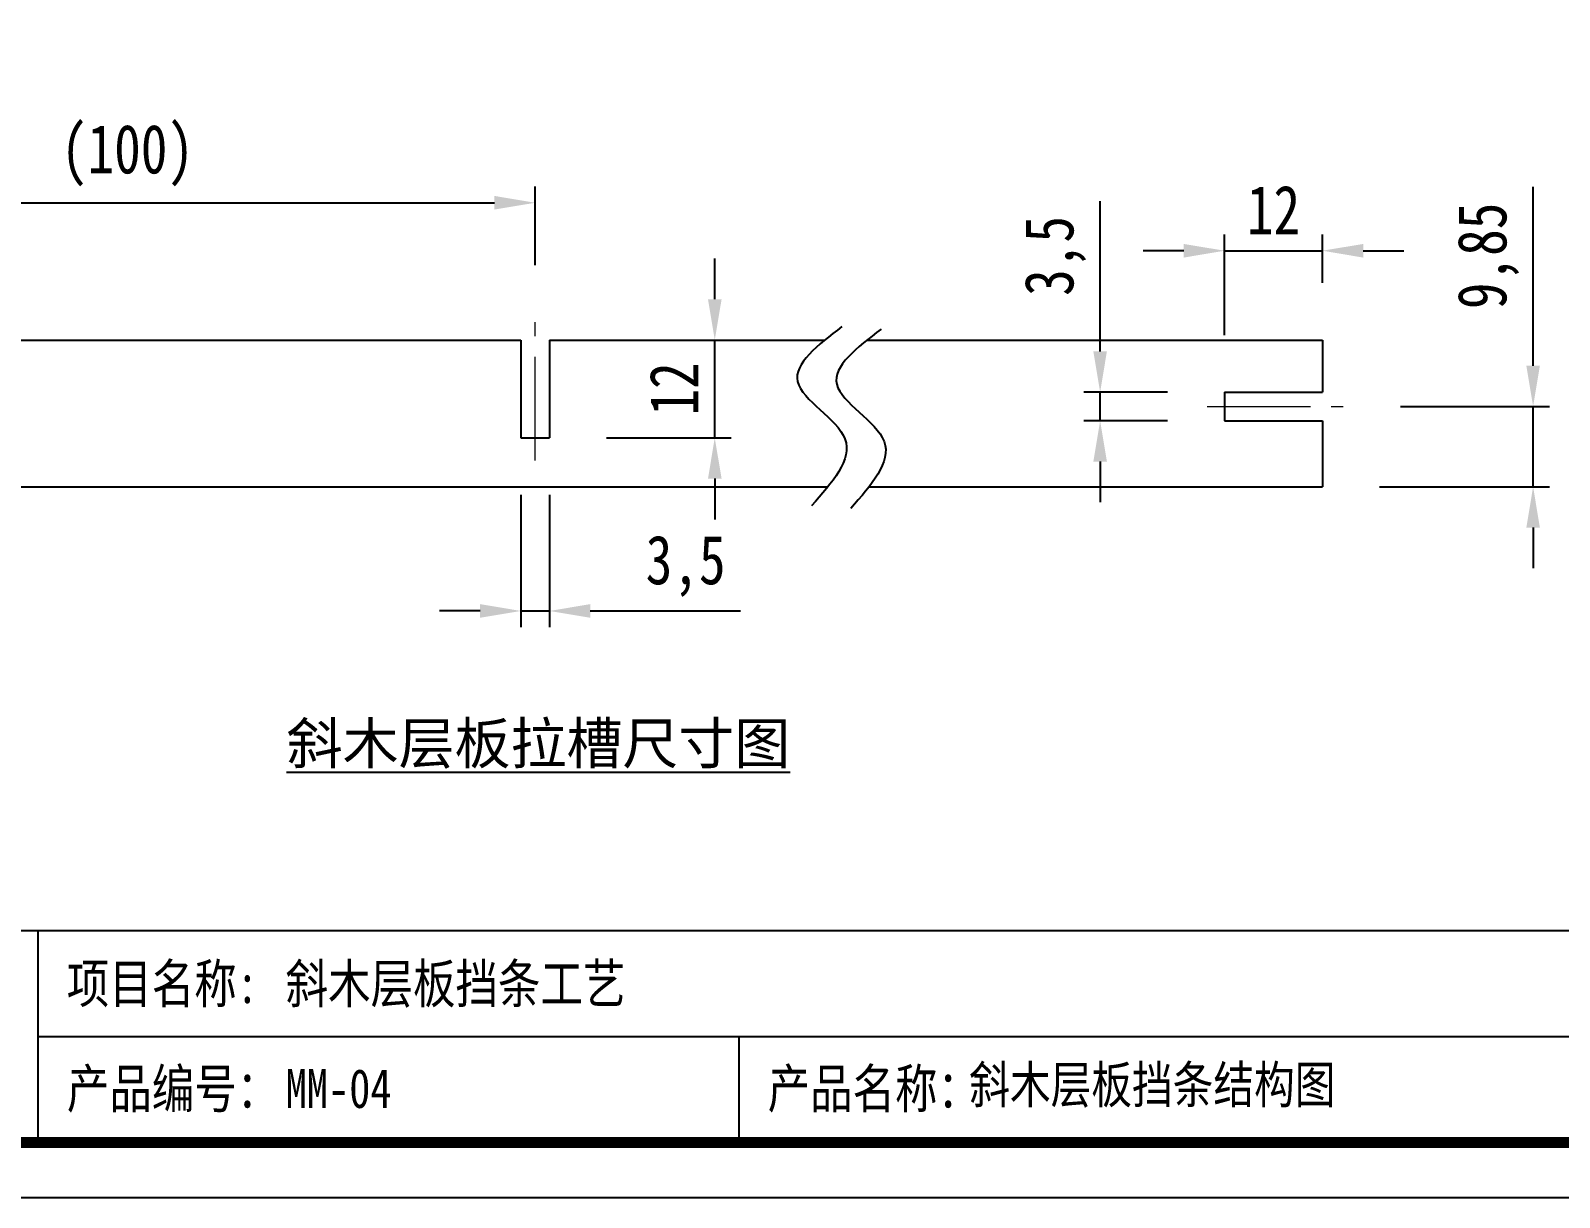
# Model space of a CAD drawing. Header units: millimetres. Extents: x 0 to 1097966, y -63096 to 223085.
# Drawn here: x 338080.4 to 338267.9, y -61026.4 to -60883.3 of the extents above; entities that cross this region are included whole.
import ezdxf

# ---------------------------------------------------------------- set-up
doc = ezdxf.new("R2010")
doc.units = ezdxf.units.MM
doc.linetypes.add('CENTERX2', pattern=[20.32, 12.7, -2.54, 2.54, -2.54])
doc.layers.add('DZ-文字说明', color=1, linetype='Continuous')
doc.styles.add('DZ-宋体2.5', font='', dxfattribs={"width": 0.8, "height": 2.5})
doc.styles.add('TEXT', font='', dxfattribs={"width": 0.8})
doc.styles.add('宋体', font='')
doc.styles.get('DZ-宋体2.5').set_extended_font_data('SimSun')
doc.styles.get('TEXT').set_extended_font_data('SimSun')
doc.styles.get('宋体').set_extended_font_data('SimSun')
doc.dimstyles.new('副本 (2) (2) ISO-25', dxfattribs={"dimtxt": 18, "dimasz": 13, "dimexe": 6, "dimexo": 12, "dimgap": 6, "dimtad": 1, "dimtxsty": 'TEXT', "dimcen": 2.5, "dimclrd": 5, "dimclre": 5, "dimclrt": 5, "dimadec": 0, "dimazin": 0, "dimtfac": 1, "dimtmove": 0, "dimatfit": 3, "dimldrblk": 'BOXFILLED', "dimfxl": 1.25, "dimarcsym": 0})

# ---------------------------------------------------------------- blocks, each defined once
blk = doc.blocks.new('*D901')
at = {"color": 5, "lineweight": -2, "transparency": 16777216}
for p, q in [((338042.25, -60914.22), (338042.25, -60902.39)), ((338142.25, -60912.03), (338142.25, -60902.39)), ((338047.25, -60904.39), (338137.25, -60904.39))]:
    blk.add_line(p, q, dxfattribs=at)
at = {"color": 5, "transparency": 16777216}
for points in [[(338047.25, -60903.55), (338047.25, -60905.22), (338042.25, -60904.39)], [(338137.25, -60903.55), (338137.25, -60905.22), (338142.25, -60904.39)]]:
    blk.add_solid(points, dxfattribs=at)
at = {"layer": 'Defpoints', "color": 0, "transparency": 16777216}
for p in [(338142.25, -60904.39), (338142.25, -60919.03), (338042.25, -60921.22)]:
    blk.add_point(p, dxfattribs=at)
at = {"color": 5, "transparency": 16777216, "insert": (338092.25, -60898.59), "char_height": 6, "attachment_point": 5, "style": 'TEXT'}
blk.add_mtext('(100)', dxfattribs=at)
blk = doc.blocks.new('_BoxFilled')
at = {"color": 0, "linetype": 'ByBlock', "lineweight": -2}
blk.add_line((-0.5, 0), (-1, 0), dxfattribs=at)
at = {"color": 0, "linetype": 'ByBlock'}
blk.add_solid([(-0.5, 0.5), (0.5, 0.5), (-0.5, -0.5), (0.5, -0.5)], dxfattribs=at)
blk = doc.blocks.new('*D902')
at = {"color": 5, "lineweight": -2, "transparency": 16777216}
for p, q in [((338264.63, -60924.37), (338264.63, -60902.43)), ((338248.35, -60929.37), (338266.63, -60929.37)), ((338264.63, -60939.22), (338264.63, -60929.37)), ((338245.79, -60939.22), (338266.63, -60939.22)), ((338264.63, -60944.22), (338264.63, -60949.22))]:
    blk.add_line(p, q, dxfattribs=at)
at = {"color": 5, "transparency": 16777216}
for points in [[(338263.8, -60924.37), (338265.46, -60924.37), (338264.63, -60929.37)], [(338263.8, -60944.22), (338265.46, -60944.22), (338264.63, -60939.22)]]:
    blk.add_solid(points, dxfattribs=at)
at = {"layer": 'Defpoints', "color": 0, "transparency": 16777216}
for p in [(338241.35, -60929.37), (338238.79, -60939.22), (338264.63, -60939.22)]:
    blk.add_point(p, dxfattribs=at)
at = {"color": 5, "transparency": 16777216, "insert": (338259.13, -60910.9), "char_height": 6, "attachment_point": 5, "rotation": 90, "style": 'TEXT'}
blk.add_mtext('9,85', dxfattribs=at)
blk = doc.blocks.new('*D903')
at = {"color": 5, "lineweight": -2, "transparency": 16777216}
for p, q in [((338211.53, -60922.62), (338211.53, -60904.2)), ((338219.79, -60927.62), (338209.53, -60927.62)), ((338211.53, -60931.12), (338211.53, -60927.62)), ((338219.79, -60931.12), (338209.53, -60931.12)), ((338211.53, -60936.12), (338211.53, -60941.12))]:
    blk.add_line(p, q, dxfattribs=at)
at = {"color": 5, "transparency": 16777216}
for points in [[(338210.7, -60922.62), (338212.36, -60922.62), (338211.53, -60927.62)], [(338210.7, -60936.12), (338212.36, -60936.12), (338211.53, -60931.12)]]:
    blk.add_solid(points, dxfattribs=at)
at = {"layer": 'Defpoints', "color": 0, "transparency": 16777216}
for p in [(338211.53, -60927.62), (338226.79, -60927.62), (338226.79, -60931.12)]:
    blk.add_point(p, dxfattribs=at)
at = {"color": 5, "transparency": 16777216, "insert": (338206.03, -60910.91), "char_height": 6, "attachment_point": 5, "rotation": 90, "style": 'TEXT'}
blk.add_mtext('3,5', dxfattribs=at)
blk = doc.blocks.new('*D904')
at = {"color": 5, "lineweight": -2, "transparency": 16777216}
for p, q in [((338226.79, -60920.62), (338226.79, -60908.27)), ((338238.79, -60914.22), (338238.79, -60908.27)), ((338221.79, -60910.27), (338216.79, -60910.27)), ((338226.79, -60910.27), (338238.79, -60910.27)), ((338243.79, -60910.27), (338248.79, -60910.27))]:
    blk.add_line(p, q, dxfattribs=at)
at = {"color": 5, "transparency": 16777216}
for points in [[(338221.79, -60909.44), (338221.79, -60911.11), (338226.79, -60910.27)], [(338243.79, -60909.44), (338243.79, -60911.11), (338238.79, -60910.27)]]:
    blk.add_solid(points, dxfattribs=at)
at = {"layer": 'Defpoints', "color": 0, "transparency": 16777216}
for p in [(338238.79, -60910.27), (338238.79, -60921.22), (338226.79, -60927.62)]:
    blk.add_point(p, dxfattribs=at)
at = {"color": 5, "transparency": 16777216, "insert": (338232.79, -60905.27), "char_height": 6, "attachment_point": 5, "style": 'TEXT'}
blk.add_mtext('12', dxfattribs=at)
blk = doc.blocks.new('*D905')
at = {"color": 5, "lineweight": -2, "transparency": 16777216}
for p, q in [((338164.27, -60916.22), (338164.27, -60911.22)), ((338151, -60921.22), (338166.27, -60921.22)), ((338164.27, -60933.22), (338164.27, -60921.22)), ((338151, -60933.22), (338166.27, -60933.22)), ((338164.27, -60938.22), (338164.27, -60943.22))]:
    blk.add_line(p, q, dxfattribs=at)
at = {"color": 5, "transparency": 16777216}
for points in [[(338163.44, -60916.22), (338165.11, -60916.22), (338164.27, -60921.22)], [(338163.44, -60938.22), (338165.11, -60938.22), (338164.27, -60933.22)]]:
    blk.add_solid(points, dxfattribs=at)
at = {"layer": 'Defpoints', "color": 0, "transparency": 16777216}
for p in [(338144, -60921.22), (338164.27, -60921.22), (338144, -60933.22)]:
    blk.add_point(p, dxfattribs=at)
at = {"color": 5, "transparency": 16777216, "insert": (338159.27, -60927.22), "char_height": 6, "attachment_point": 5, "rotation": 90, "style": 'TEXT'}
blk.add_mtext('12', dxfattribs=at)
blk = doc.blocks.new('*D906')
at = {"color": 5, "lineweight": -2, "transparency": 16777216}
for p, q in [((338140.5, -60940.22), (338140.5, -60956.45)), ((338144, -60940.22), (338144, -60956.45)), ((338135.5, -60954.45), (338130.5, -60954.45)), ((338140.5, -60954.45), (338144, -60954.45)), ((338149, -60954.45), (338167.41, -60954.45))]:
    blk.add_line(p, q, dxfattribs=at)
at = {"color": 5, "transparency": 16777216}
for points in [[(338135.5, -60953.61), (338135.5, -60955.28), (338140.5, -60954.45)], [(338149, -60953.61), (338149, -60955.28), (338144, -60954.45)]]:
    blk.add_solid(points, dxfattribs=at)
at = {"layer": 'Defpoints', "color": 0, "transparency": 16777216}
for p in [(338140.5, -60933.22), (338144, -60933.22), (338144, -60954.45)]:
    blk.add_point(p, dxfattribs=at)
at = {"color": 5, "transparency": 16777216, "insert": (338160.7, -60948.95), "char_height": 6, "attachment_point": 5, "style": 'TEXT'}
blk.add_mtext('3,5', dxfattribs=at)

msp = doc.modelspace()

# ---------------------------------------------------------------- linework, layer by layer
at = {"color": 1, "linetype": 'CENTERX2', "lineweight": 13}
for p, q in [((338142.246, -60935.986), (338142.246, -60919.03)), ((338224.637, -60929.367), (338241.347, -60929.367))]:
    msp.add_line(p, q, dxfattribs=at)
for p, q in [((338042.246, -60921.222), (338140.496, -60921.222)), ((338140.496, -60921.222), (338140.496, -60933.222)), ((338143.996, -60921.222), (338143.996, -60933.222)), ((338143.996, -60921.222), (338177.767, -60921.222)), ((338182.951, -60921.222), (338238.787, -60921.222)), ((338238.787, -60921.222), (338238.787, -60927.617)), ((338226.787, -60927.617), (338238.787, -60927.617)), ((338226.787, -60927.617), (338226.787, -60931.117)), ((338226.787, -60931.117), (338238.787, -60931.117)), ((338238.787, -60931.117), (338238.787, -60939.222)), ((338140.496, -60933.222), (338143.996, -60933.222)), ((338042.246, -60939.222), (338178.149, -60939.222)), ((338183.196, -60939.222), (338238.787, -60939.222))]:
    msp.add_line(p, q)
msp.add_lwpolyline([(337985.218, -61026.37), (338552.218, -61026.37), (338552.218, -60625.42), (337985.218, -60625.42)], close=True)
at = {"const_width": 1.35}
msp.add_lwpolyline([(337991.968, -61019.62), (338545.468, -61019.62), (338545.468, -60632.17), (337991.968, -60632.17)], close=True, dxfattribs=at)
at = {"color": 251, "true_color": 0x636466}
for points in [[(338179.874, -60919.568), (338174.426, -60926.326), (338180.23, -60933.352), (338176.134, -60941.572)], [(338184.678, -60919.876), (338179.23, -60926.634), (338185.034, -60933.66), (338180.939, -60941.88)]]:
    msp.add_spline(points, degree=3, dxfattribs=at)
at = {"layer": 'DZ-文字说明', "color": 7}
for p, q in [((338081.299, -61019.62), (338081.299, -60993.642)), ((338081.299, -61006.631), (338545.468, -61006.631)), ((338167.217, -61006.631), (338167.217, -61019.62))]:
    msp.add_line(p, q, dxfattribs=at)
msp.add_lwpolyline([(337991.968, -60993.642), (338545.468, -60993.642), (338545.468, -61019.62), (337991.968, -61019.62)], close=True, dxfattribs=at)

# ---------------------------------------------------------------- texts
at = {"style": 'DZ-宋体2.5', "width": 0.8}
for s, p in [('项目名称:', (338084.813, -61002.536)), ('产品编号：', (338084.813, -61015.412)), ('产品名称：', (338170.757, -61015.403))]:
    msp.add_text(s, height=4.7732, dxfattribs=at).set_placement(p)
at = {"color": 4, "insert": (338111.767, -60970.983), "char_height": 5.03079, "width": 64.381, "attachment_point": 4, "style": '宋体'}
msp.add_mtext('{\\L\\C256;斜木层板拉槽尺寸图}', dxfattribs=at)
at = {"color": 2, "style": 'DZ-宋体2.5', "width": 0.8}
for tag, p, height in [('斜木层板挡条工艺', (338111.646, -61002.536), 4.773), ('斜木层板挡条结构图', (338195.483, -61014.82), 4.573), ('MM-04', (338111.646, -61015.394), 4.773)]:
    msp.add_attdef(tag, p, '', height=height, dxfattribs=at)

# ---------------------------------------------------------------- dimensions: what is measured, and where the dimension line sits
at = {"color": 251, "true_color": 0x636466}
dim = msp.add_linear_dim(base=(338142.246, -60904.386), p1=(338042.246, -60921.222), p2=(338142.246, -60919.03), text='(<>)', dimstyle='副本 (2) (2) ISO-25', override={"dimtxt": 6, "dimasz": 5, "dimexe": 2, "dimexo": 7, "dimgap": 2, "dimfxl": 30, "dimfxlon": 1}, dxfattribs=at)
dim.commit()
dim.dimension.update_dxf_attribs({"geometry": '*D901', "text_midpoint": (338092.246, -60898.586)})
for base, p1, p2, picture, middle in [((338238.787, -60910.272), (338226.787, -60927.617), (338238.787, -60921.222), '*D904', (338232.787, -60905.272)), ((338143.996, -60954.445), (338140.496, -60933.222), (338143.996, -60933.222), '*D906', (338160.702, -60948.945))]:
    dim = msp.add_linear_dim(base=base, p1=p1, p2=p2, dimstyle='副本 (2) (2) ISO-25', override={"dimtxt": 6, "dimasz": 5, "dimexe": 2, "dimexo": 7, "dimgap": 2, "dimfxl": 30, "dimfxlon": 1}, dxfattribs=at)
    dim.commit()
    dim.dimension.update_dxf_attribs({"geometry": picture, "text_midpoint": middle})
dim = msp.add_linear_dim(base=(338264.62977922, -60939.22191354), p1=(338241.34743846, -60929.36691355), p2=(338238.78736506, -60939.22191354), angle=90, dimstyle='副本 (2) (2) ISO-25', override={"dimtxt": 6, "dimasz": 5, "dimexe": 2, "dimexo": 7, "dimgap": 2, "dimfxl": 30, "dimfxlon": 1}, dxfattribs=at)
dim.commit()
dim.dimension.update_dxf_attribs({"geometry": '*D902', "text_midpoint": (338264.62977922, -60910.90024688), "dimtype": 160})
for base, p1, p2, picture, middle in [((338211.529, -60927.617), (338226.787, -60931.117), (338226.787, -60927.617), '*D903', (338206.029, -60910.91)), ((338164.275, -60921.222), (338143.996, -60933.222), (338143.996, -60921.222), '*D905', (338159.275, -60927.222))]:
    dim = msp.add_linear_dim(base=base, p1=p1, p2=p2, angle=90, dimstyle='副本 (2) (2) ISO-25', override={"dimtxt": 6, "dimasz": 5, "dimexe": 2, "dimexo": 7, "dimgap": 2, "dimfxl": 30, "dimfxlon": 1}, dxfattribs=at)
    dim.commit()
    dim.dimension.update_dxf_attribs({"geometry": picture, "text_midpoint": middle})

doc.saveas('drawing.dxf')
